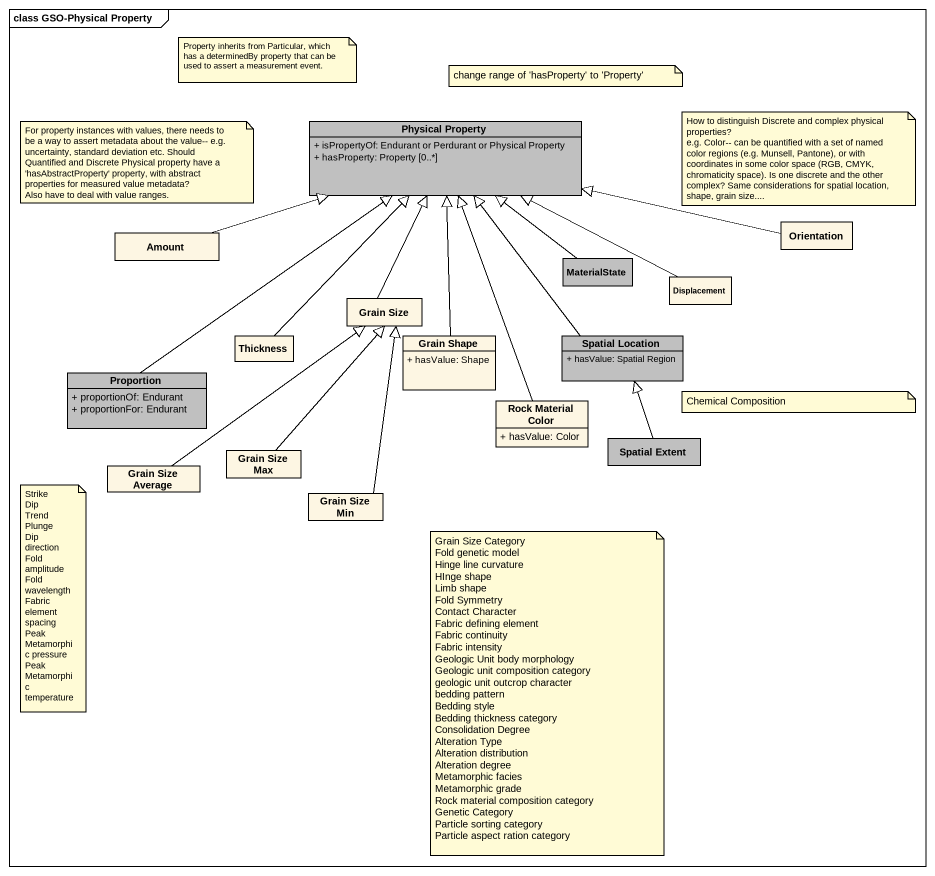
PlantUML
@startuml
mainframe class GSO-Physical Property
hide circle
hide empty members
skinparam classAttributeIconSize 0
class "Physical Property" as Physical_Property #C0C0C0 {
  + isPropertyOf: Endurant or Perdurant or Physical Property
  + hasProperty: Property [0..*]
}
class Amount
class MaterialState #C0C0C0
class Orientation
class "Grain Size" as Grain_Size
class Displacement
class Thickness
class "Grain Shape" as Grain_Shape {
  + hasValue: Shape
}
class "Spatial Location" as Spatial_Location #C0C0C0 {
  + hasValue: Spatial Region
}
class Proportion #C0C0C0 {
  + proportionOf: Endurant
  + proportionFor: Endurant
}
class "Rock Material Color" as Rock_Material_Color {
  + hasValue: Color
}
class "Grain Size Average" as Grain_Size_Average
class "Grain Size Max" as Grain_Size_Max
class "Spatial Extent" as Spatial_Extent #C0C0C0
class "Grain Size Min" as Grain_Size_Min
Amount -right-|> Physical_Property
MaterialState -up-|> Physical_Property
Orientation -left-|> Physical_Property
Grain_Size -up-|> Physical_Property
Displacement -left-|> Physical_Property
Thickness -up-|> Physical_Property
Grain_Shape -up-|> Physical_Property
Spatial_Location -up-|> Physical_Property
Proportion -up-|> Physical_Property
Rock_Material_Color -up-|> Physical_Property
Grain_Size_Average -up-|> Grain_Size
Grain_Size_Max -up-|> Grain_Size
Spatial_Extent -up-|> Spatial_Location
Grain_Size_Min -up-|> Grain_Size
note as N1
  Property inherits from Particular, which has a determinedBy property that can be used to assert a measurement event.
end note
note as N2
  change range of 'hasProperty' to 'Property'
end note
note as N3
  For property instances with values, there needs to be a way to assert metadata about the value-- e.g. uncertainty, standard deviation etc. Should Quantified and Discrete Physical property have a 'hasAbstractProperty' property, with abstract properties for measured value metadata?
  Also have to deal with value ranges.
end note
note as N4
  How to distinguish Discrete and complex physical properties?
  e.g. Color-- can be quantified with a set of named color regions (e.g. Munsell, Pantone), or with coordinates in some color space (RGB, CMYK, chromaticity space). Is one discrete and the other complex? Same considerations for spatial location, shape, grain size....
end note
note as N5
  Chemical Composition
end note
note as N6
  Strike
  Dip
  Trend
  Plunge
  Dip direction
  Fold amplitude
  Fold wavelength
  Fabric element spacing
  Peak Metamorphic pressure
  Peak Metamorphic temperature
end note
note as N7
  Grain Size Category
  Fold genetic model
  Hinge line curvature
  HInge shape
  Limb shape
  Fold Symmetry
  Contact Character
  Fabric defining element
  Fabric continuity
  Fabric intensity
  Geologic Unit body morphology
  Geologic unit composition category
  geologic unit outcrop character
  bedding pattern
  Bedding style
  Bedding thickness category
  Consolidation Degree
  Alteration Type
  Alteration distribution
  Alteration degree
  Metamorphic facies
  Metamorphic grade
  Rock material composition category
  Genetic Category
  Particle sorting category
  Particle aspect ration category
end note
@enduml
